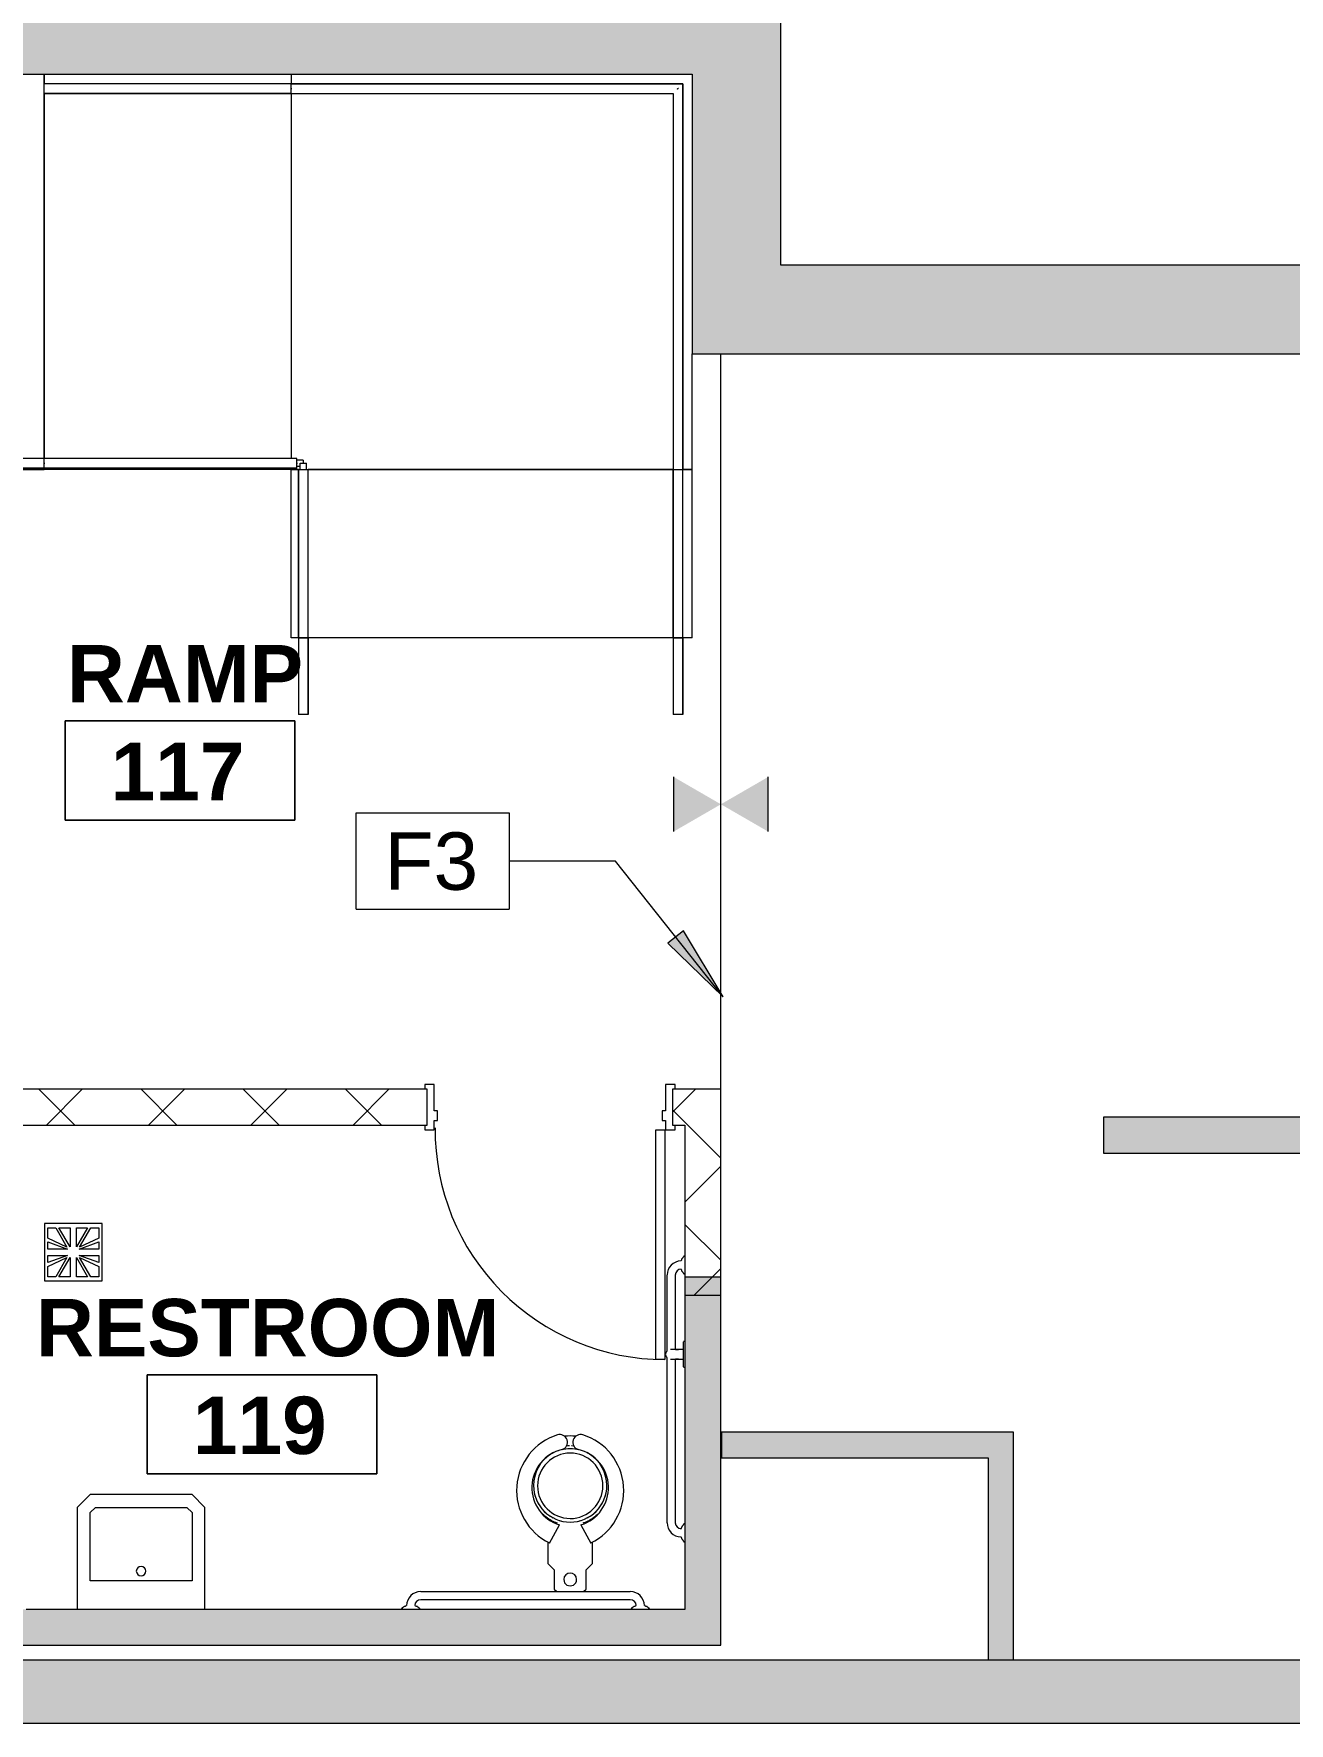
# Model space of a CAD drawing. Header units: inches. Extents: x -1569 to 1282, y -721 to 887.
# Drawn here: x -853.5 to -656.7, y 208.5 to 473.4 of the extents above; entities that cross this region are included whole.
import ezdxf

# ---------------------------------------------------------------- set-up
doc = ezdxf.new("R2010")
doc.units = ezdxf.units.IN
doc.header["$MEASUREMENT"] = 0
for name, color, linetype, lineweight in [('A-ANNO-KEYN', 231, 'Continuous', 9), ('A-ANNO-NOTE', 131, 'Continuous', 9), ('A-AREA-IDEN', 2, 'Continuous', 9), ('A-DETL', 90, 'Continuous', 13), ('A-DOOR', 31, 'Continuous', 13), ('A-FLOR', 192, 'Continuous', 13), ('A-FLOR-HRAL', 11, 'Continuous', 13), ('A-FLOR-LEVL', 51, 'Continuous', 9), ('A-WALL', 113, 'Continuous', 13), ('A-WALL-PATT', 111, 'Continuous', 13), ('I-FURN', 30, 'Continuous', 9), ('P-SANR-FIXT', 6, 'Continuous', 13)]:
    doc.layers.add(name, color=color, linetype=linetype, lineweight=lineweight)
doc.styles.add('Arial', font='arial.ttf', dxfattribs={"height": 9})
doc.styles.add('Swis721 Lt BT_B', font='', dxfattribs={"height": 9})
doc.styles.get('Swis721 Lt BT_B').set_extended_font_data('Swis721 Lt BT', bold=True)
pattern_1 = [(45, (0, 0), (-8.01223, 8.01223), []), (135, (0, 0), (-8.01223, -8.01223), [])]

# ---------------------------------------------------------------- blocks, each defined once
blk = doc.blocks.new('Floor Drain 9L x 9W - Floor Drain 9L x 9W-V7-FIRST FLOOR FINISH')
at = {"layer": 'P-SANR-FIXT', "lineweight": 9}
for p, q in [((4.5, 4.5), (-4.5, 4.5)), ((-4.5, 4.5), (-4.5, -4.5)), ((-4, 2.21), (-4, 3.83)), ((-4, 3.83), (-2.75, 3.83)), ((-2.75, 3.83), (-0.99, 0.8)), ((-0.5, 0.83), (-2.25, 3.83)), ((-2.25, 3.83), (-0.5, 3.83)), ((-0.5, 3.83), (-0.5, 0.83)), ((0.5, 3.83), (2.25, 3.83)), ((2.25, 3.83), (0.5, 0.83)), ((0.5, 0.83), (0.5, 3.83)), ((0.99, 0.8), (2.75, 3.83)), ((2.75, 3.83), (4, 3.83)), ((4, 3.83), (4, 2.21)), ((4.5, -4.5), (4.5, 4.5)), ((-0.99, 0.8), (-4, 2.21)), ((-4, 1.63), (-0.91, 0.5)), ((-4, 0.5), (-4, 1.63)), ((-0.91, 0.5), (-4, 0.5)), ((0.91, 0.5), (4, 1.63)), ((4, 0.5), (0.91, 0.5)), ((4, 2.21), (0.99, 0.8)), ((4, 1.63), (4, 0.5)), ((-4, -1.63), (-4, -0.5)), ((-4, -0.5), (-0.91, -0.5)), ((-0.91, -0.5), (-4, -1.63)), ((-4, -2.21), (-0.99, -0.8)), ((-4, -3.83), (-4, -2.21)), ((-0.99, -0.8), (-2.75, -3.83)), ((-2.25, -3.83), (-0.5, -0.83)), ((-0.5, -0.83), (-0.5, -3.83)), ((0.5, -3.83), (0.5, -0.83)), ((0.5, -0.83), (2.25, -3.83)), ((4, -1.63), (0.91, -0.5)), ((0.91, -0.5), (4, -0.5)), ((2.75, -3.83), (0.99, -0.8)), ((0.99, -0.8), (4, -2.21)), ((4, -0.5), (4, -1.63)), ((4, -2.21), (4, -3.83)), ((-4.5, -4.5), (4.5, -4.5)), ((-2.75, -3.83), (-4, -3.83)), ((-0.5, -3.83), (-2.25, -3.83)), ((2.25, -3.83), (0.5, -3.83)), ((4, -3.83), (2.75, -3.83))]:
    blk.add_line(p, q, dxfattribs=at)
blk = doc.blocks.new('Lavatory - Wall Mounted - 20_x18_ - Public-6857333-FIRST FLOOR FINISH')
at = {"layer": 'P-SANR-FIXT', "lineweight": 9}
for p, q in [((-436.49, -42.99), (-452.49, -42.99)), ((-447.99, -60.99), (-447.99, -44.99)), ((-447.99, -44.99), (-437.31, -44.99)), ((-437.31, -44.99), (-436.49, -45.82)), ((-434.49, -44.99), (-436.49, -42.99)), ((-434.49, -60.99), (-434.49, -44.99)), ((-436.49, -45.82), (-436.49, -60.16)), ((-436.49, -60.16), (-437.31, -60.99)), ((-452.49, -62.99), (-436.49, -62.99)), ((-437.31, -60.99), (-447.99, -60.99)), ((-436.49, -62.99), (-434.49, -60.99))]:
    blk.add_line(p, q, dxfattribs=at)
for start, end in [(90, 270), (90, 270), (270, 90), (270, 90)]:
    blk.add_arc((-446.49, -52.99), 0.75, start, end, dxfattribs=at)
blk = doc.blocks.new('Water Closet - Flush Valve - Floor Mounted - Private - Flushing Greater than 1_6 gpf-V22-FIRST FLOOR FINISH')
at = {"layer": 'P-SANR-FIXT', "lineweight": 9}
for p, q in [((-2.1, -0.6), (-2.5, -1)), ((-2.5, -1), (-2.5, -4)), ((2.5, -1), (2.1, -0.6)), ((2.5, -4), (2.5, -1)), ((-2.5, -4), (-3.5, -5)), ((-3.5, -5), (-3.5, -8.38)), ((3.5, -5), (2.5, -4)), ((3.5, -8.38), (3.5, -5)), ((-1.69, -11.06), (-3.25, -8.22)), ((3.25, -8.22), (1.69, -11.06))]:
    blk.add_line(p, q, dxfattribs=at)
at = {"layer": 'P-SANR-FIXT', "lineweight": 9, "flags": 128}
for points in [[(-4.38, -12.79), (-4.22, -12.64), (-4.03, -12.48), (-3.84, -12.32), (-3.64, -12.17), (-3.43, -12.03), (-3.22, -11.89), (-3.01, -11.77), (-2.78, -11.65), (-2.56, -11.55), (-2.33, -11.45), (-2.09, -11.36), (-2, -11.33)], [(2, -11.33), (2.24, -11.41), (2.47, -11.51), (2.69, -11.61), (2.92, -11.72), (3.14, -11.84), (3.35, -11.97), (3.56, -12.11), (3.76, -12.26), (3.96, -12.41), (4.15, -12.57), (4.33, -12.74), (4.38, -12.8)], [(-0.2, -23.5), (-0.25, -23.5), (-0.5, -23.48), (-0.56, -23.47)], [(0.56, -23.47), (0.35, -23.49), (0.1, -23.5)]]:
    blk.add_lwpolyline(points, dxfattribs=at)
at = {"layer": 'P-SANR-FIXT', "lineweight": 9}
for centre, radius, start, end in [((0, -2.5), 1, 360, 180), ((0, -2.5), 1, 180, 360), ((0.74, -16.45), 9.14, 115.8609, 252.5741), ((-0.74, -16.45), 9.14, 287.4259, 64.1391), ((0.1, -16.91), 6.11, 106.9633, 257.0367), ((0, -17.25), 5.75, 0, 180), ((0, -17.19), 5.13, 90, 270), ((0, -17.25), 5.75, 132.2685, 137.754), ((0, -17.25), 5.75, 118.1189, 123.4335), ((0, -17.25), 5.75, 104.0429, 108.5788), ((0, -17.19), 5.12, 270, 90), ((-0.1, -16.91), 6.11, 282.9633, 73.0367), ((0, -17.25), 5.75, 71.4212, 75.9571), ((0, -17.25), 5.75, 56.5665, 61.8811), ((0, -17.25), 5.75, 42.246, 47.7315), ((0, -17.25), 5.75, 161.4419, 165.9707), ((0, -17.25), 5.75, 146.5915, 151.9011), ((0, -17.25), 5.75, 28.0989, 33.4085), ((0, -17.25), 5.75, 14.0293, 18.5581), ((0, -17.25), 5.75, 180, 238.3584), ((0, -17.25), 5.75, 301.6416, 0), ((0, -17.25), 5.75, 240.6149, 251.1591), ((-1.64, -24.02), 1.21, 252.5741, 72.5741), ((0, -17.25), 5.75, 255.8551, 284.1449), ((1.64, -24.02), 1.21, 107.4259, 287.4259), ((0, -17.25), 5.75, 288.8409, 299.3851), ((0, -17.25), 7.75, 263.5978, 276.4022)]:
    blk.add_arc(centre, radius, start, end, dxfattribs=at)
blk = doc.blocks.new('P-Grab_Bar-42in - 42 INCH-3757786-FIRST FLOOR FINISH')
at = {"layer": 'I-FURN'}
for p, q in [((-752, 280.97), (-752, 281.04)), ((-751.53, 281.73), (-751.39, 281.73)), ((-751.39, 281.73), (-751.39, 278.93)), ((-754.18, 266.83), (-754.18, 278.76)), ((-752.91, 278.76), (-752.91, 267.07)), ((-752, 279.63), (-752, 279.7)), ((-751.39, 278.93), (-751.53, 278.93)), ((-754.18, 239.91), (-754.18, 265.84)), ((-752.91, 265.59), (-752.91, 239.9)), ((-752, 238.97), (-752, 239.04)), ((-751.53, 239.73), (-751.39, 239.73)), ((-751.39, 239.73), (-751.39, 236.93)), ((-752, 237.63), (-752, 237.7)), ((-751.39, 236.93), (-751.53, 236.93))]:
    blk.add_line(p, q, dxfattribs=at)
for centre, radius, start, end in [((-751.97, 278.76), 2.21, 90.8636, 179.8856), ((-751.97, 281.04), 0.0327, 122.2704, 183.2464), ((-752.12, 281.28), 0.259, 302.2704, 359.7352), ((-751.77, 281.3), 0.0983, 122.1818, 187.8257), ((-751.85, 281.48), 0.0998, 286.0161, 349.9895), ((-751.65, 281.46), 0.0975, 119.154, 180.8489), ((-751.72, 281.64), 0.0984, 282.9565, 357.0456), ((-751.53, 281.64), 0.0934, 90, 182.0008), ((-751.96, 278.75), 0.946, 92.3393, 179.6607), ((-751.97, 279.63), 0.0327, 176.7675, 237.7339), ((-752.12, 279.38), 0.259, 0.2661, 57.7339), ((-751.77, 279.37), 0.0983, 172.1794, 237.8206), ((-751.85, 279.19), 0.0998, 10.0117, 73.9883), ((-751.65, 279.21), 0.0975, 179.1532, 240.8468), ((-751.72, 279.02), 0.0984, 2.955, 77.045), ((-751.53, 279.03), 0.0934, 178, 270), ((-751.97, 239.91), 2.21, 180, 269.1445), ((-751.96, 239.91), 0.946, 180.5765, 267.6589), ((-751.97, 239.04), 0.0327, 122.2602, 183.2136), ((-752.12, 239.28), 0.259, 302.2602, 359.7322), ((-751.77, 239.3), 0.0983, 122.176, 187.8138), ((-751.85, 239.48), 0.0998, 286.0057, 349.9867), ((-751.65, 239.46), 0.0975, 119.1521, 180.844), ((-751.72, 239.64), 0.0984, 282.9529, 357.0442), ((-751.53, 239.64), 0.0934, 90, 181.9989), ((-751.97, 237.63), 0.0327, 176.7864, 237.7398), ((-752.12, 237.38), 0.259, 0.2678, 57.7398), ((-751.77, 237.37), 0.0983, 172.1862, 237.824), ((-751.85, 237.19), 0.0998, 10.0133, 73.9943), ((-751.65, 237.21), 0.0975, 179.156, 240.8479), ((-751.72, 237.02), 0.0984, 2.9558, 77.0471), ((-751.53, 237.03), 0.0934, 178.0011, 270)]:
    blk.add_arc(centre, radius, start, end, dxfattribs=at)
blk = doc.blocks.new('P-Grab_Bar-36in - 36 INCH-3759717-FIRST FLOOR FINISH')
at = {"layer": 'I-FURN'}
for p, q in [((-792.82, 229.12), (-759.96, 229.12)), ((-759.96, 227.85), (-792.82, 227.85)), ((-795.79, 226.33), (-795.79, 226.47)), ((-792.99, 226.33), (-795.79, 226.33)), ((-795.09, 226.94), (-795.03, 226.94)), ((-793.75, 226.94), (-793.68, 226.94)), ((-792.99, 226.47), (-792.99, 226.33)), ((-759.79, 226.33), (-759.79, 226.47)), ((-756.99, 226.33), (-759.79, 226.33)), ((-759.09, 226.94), (-759.02, 226.94)), ((-757.75, 226.94), (-757.68, 226.94)), ((-756.99, 226.47), (-756.99, 226.33))]:
    blk.add_line(p, q, dxfattribs=at)
for centre, radius, start, end in [((-792.82, 226.91), 2.21, 90, 179.1445), ((-792.81, 226.9), 0.946, 90.5765, 177.6589), ((-759.96, 226.91), 2.21, 0.8636, 89.8856), ((-759.97, 226.9), 0.946, 2.3393, 89.6607), ((-795.7, 226.47), 0.0934, 88.0011, 180), ((-795.7, 226.66), 0.0984, 272.9558, 347.0471), ((-795.52, 226.59), 0.0975, 89.156, 150.8479), ((-795.53, 226.79), 0.0998, 280.0133, 343.9943), ((-795.35, 226.71), 0.0983, 82.1862, 147.824), ((-795.34, 227.07), 0.259, 270.2678, 327.7398), ((-795.09, 226.91), 0.0327, 86.7864, 147.7398), ((-793.68, 226.91), 0.0327, 32.2602, 93.2136), ((-793.44, 227.07), 0.259, 212.2602, 269.7322), ((-793.42, 226.71), 0.0983, 32.176, 97.8138), ((-793.25, 226.79), 0.0998, 196.0057, 259.9867), ((-793.26, 226.59), 0.0975, 29.1521, 90.844), ((-793.08, 226.66), 0.0984, 192.9529, 267.0442), ((-793.08, 226.47), 0.0934, 0, 91.9989), ((-759.7, 226.47), 0.0934, 88, 180), ((-759.7, 226.66), 0.0984, 272.955, 347.045), ((-759.52, 226.59), 0.0975, 89.1532, 150.8468), ((-759.53, 226.79), 0.0998, 280.0117, 343.9883), ((-759.35, 226.71), 0.0983, 82.1794, 147.8206), ((-759.34, 227.07), 0.259, 270.2661, 327.7339), ((-759.09, 226.91), 0.0327, 86.7675, 147.7339), ((-757.68, 226.91), 0.0327, 32.2704, 93.2464), ((-757.44, 227.07), 0.259, 212.2704, 269.7352), ((-757.42, 226.71), 0.0983, 32.1818, 97.8257), ((-757.25, 226.79), 0.0998, 196.0161, 259.9895), ((-757.26, 226.59), 0.0975, 29.154, 90.8489), ((-757.08, 226.66), 0.0984, 192.9565, 267.0456), ((-757.08, 226.47), 0.0934, 0, 92.0008)]:
    blk.add_arc(centre, radius, start, end, dxfattribs=at)
blk = doc.blocks.new('P-Grab_Bar_18in_Vertical - 18 INCH-3762424-FIRST FLOOR FINISH')
at = {"layer": 'P-SANR-FIXT', "lineweight": 9}
for p, q in [((-2, 0.25), (-2, 0)), ((-2, 0.25), (-2, 0)), ((-1.95, 0.25), (0, 0.25)), ((-1.95, 0.25), (-1.95, 0.25)), ((-0.75, 1), (-0.75, 0.25)), ((-0.75, 1), (-0.75, 0.25)), ((0, 0.25), (1.95, 0.25)), ((0.75, 0.25), (0.75, 1)), ((0.75, 0.25), (0.75, 1)), ((1.95, 0.25), (1.95, 0.25)), ((2, 0), (2, 0.25)), ((2, 0), (2, 0.25)), ((0, 0), (-1.95, 0)), ((1.95, 0), (0, 0))]:
    blk.add_line(p, q, dxfattribs=at)
at = {"layer": 'P-SANR-FIXT', "lineweight": 9, "flags": 128}
for points in [[(-0.52, 2.79), (-0.5, 2.81), (-0.48, 2.83), (-0.45, 2.85), (-0.43, 2.86), (-0.41, 2.88), (-0.38, 2.9), (-0.35, 2.91), (-0.33, 2.93), (-0.3, 2.94), (-0.27, 2.95), (-0.24, 2.96), (-0.22, 2.97), (-0.19, 2.98), (-0.16, 2.98), (-0.13, 2.99), (-0.1, 2.99), (-0.07, 3), (-0.04, 3)], [(0.06, 3), (0.09, 2.99), (0.12, 2.99), (0.15, 2.99), (0.18, 2.98), (0.21, 2.97), (0.24, 2.96), (0.26, 2.95), (0.29, 2.94), (0.32, 2.93), (0.35, 2.92), (0.37, 2.9), (0.4, 2.89), (0.42, 2.87), (0.45, 2.85), (0.47, 2.83), (0.49, 2.81), (0.52, 2.79)], [(-0.75, 2.25), (-0.75, 2.25), (-0.75, 2.25), (-0.75, 2.24), (-0.75, 2.23), (-0.75, 2.23), (-0.75, 2.21), (-0.75, 2.2), (-0.75, 2.19), (-0.75, 2.17), (-0.75, 2.15), (-0.75, 2.13), (-0.75, 2.11), (-0.75, 2.08), (-0.75, 2.06), (-0.75, 2.03), (-0.75, 2), (-0.75, 1.97), (-0.75, 1.94), (-0.75, 1.91), (-0.75, 1.87), (-0.75, 1.83), (-0.75, 1.8), (-0.75, 1.76), (-0.75, 1.72), (-0.75, 1.68), (-0.75, 1.63), (-0.75, 1.59), (-0.75, 1.54), (-0.75, 1.5), (-0.75, 1.45), (-0.75, 1.41), (-0.75, 1.36), (-0.75, 1.31), (-0.75, 1.26), (-0.75, 1.21), (-0.75, 1.16), (-0.75, 1.11), (-0.75, 1.06), (-0.75, 1.01), (-0.75, 1)], [(-0.75, 1), (-0.75, 1.05), (-0.75, 1.1), (-0.75, 1.15), (-0.75, 1.2), (-0.75, 1.25), (-0.75, 1.3), (-0.75, 1.35), (-0.75, 1.39), (-0.75, 1.44), (-0.75, 1.49), (-0.75, 1.51)], [(0.75, 1), (0.75, 1.05), (0.75, 1.1), (0.75, 1.15), (0.75, 1.2), (0.75, 1.25), (0.75, 1.3), (0.75, 1.35), (0.75, 1.39), (0.75, 1.44), (0.75, 1.49), (0.75, 1.53), (0.75, 1.58), (0.75, 1.62), (0.75, 1.66), (0.75, 1.71), (0.75, 1.75), (0.75, 1.79), (0.75, 1.82), (0.75, 1.86), (0.75, 1.9), (0.75, 1.93), (0.75, 1.96), (0.75, 1.99), (0.75, 2.02), (0.75, 2.05), (0.75, 2.08), (0.75, 2.1), (0.75, 2.13), (0.75, 2.15), (0.75, 2.17), (0.75, 2.18), (0.75, 2.2), (0.75, 2.21), (0.75, 2.22), (0.75, 2.23), (0.75, 2.24), (0.75, 2.24), (0.75, 2.25), (0.75, 2.25)], [(0.75, 1.51), (0.75, 1.5), (0.75, 1.45), (0.75, 1.41), (0.75, 1.36), (0.75, 1.31), (0.75, 1.26), (0.75, 1.21), (0.75, 1.16), (0.75, 1.11), (0.75, 1.06), (0.75, 1.01), (0.75, 1)]]:
    blk.add_lwpolyline(points, dxfattribs=at)
blk = doc.blocks.new('Door - Single - Solid Door 36_ x 84_-7146193-FIRST FLOOR FINISH')
at = {"layer": 'A-DOOR'}
for p, q in [((-14.01, 39.65), (-12.63, 39.65)), ((-14.01, 3.65), (-14.01, 39.65)), ((-12.63, 39.65), (-12.63, 3.65)), ((-12.63, 3.65), (-14.01, 3.65))]:
    blk.add_line(p, q, dxfattribs=at)
at = {"layer": 'A-DOOR', "lineweight": 9}
for p, q in [((-15.63, 3.65), (-15.63, 2.9)), ((-14.13, 3.65), (-15.63, 3.65)), ((-14.13, 2.15), (-14.13, 3.65)), ((23.62, 3.65), (22.12, 3.65)), ((22.12, 3.65), (22.12, 2.15)), ((23.62, 2.9), (23.62, 3.65)), ((-13.63, 2.15), (-14.13, 2.15)), ((-14.13, -3.47), (-14.13, 0.65)), ((-14.13, 0.65), (-13.63, 0.65)), ((-13.63, 0.65), (-13.63, 2.15)), ((22.12, 2.15), (21.62, 2.15)), ((21.62, 2.15), (21.62, 0.65)), ((21.62, 0.65), (22.12, 0.65)), ((22.12, 0.65), (22.12, -3.47)), ((-15.63, -2.72), (-15.63, -3.47)), ((-15.63, -3.47), (-14.13, -3.47)), ((22.12, -3.47), (23.62, -3.47)), ((23.62, -3.47), (23.62, -2.72))]:
    blk.add_line(p, q, dxfattribs=at)
blk.add_arc((-14.01, 3.65), 36, 359.5, 90, dxfattribs=at)
blk = doc.blocks.new('Railing - Railing-7221750-FIRST FLOOR FINISH')
at = {"layer": 'A-FLOR-HRAL', "lineweight": 9}
for p, q in [((-811.24, 406.54), (-812.24, 406.54)), ((-811.74, 405.54), (-812.24, 405.54)), ((-811.24, 406.54), (-811.24, 406.05))]:
    blk.add_line(p, q, dxfattribs=at)
blk = doc.blocks.new('Top Rail Type - Top Rail_Internal_-7221764-FIRST FLOOR FINISH')
at = {"layer": 'A-FLOR-HRAL', "lineweight": 9}
for p, q in [((-813.12, 465.54), (-851.87, 465.54)), ((-851.87, 464.04), (-813.12, 464.04))]:
    blk.add_line(p, q, dxfattribs=at)
at = {"layer": 'A-FLOR-HRAL', "lineweight": 9, "flags": 128}
for points in [[(-851.87, 464.69), (-851.87, 464.79), (-851.87, 464.88)], [(-813.12, 464.88), (-813.12, 464.79), (-813.12, 464.69)]]:
    blk.add_lwpolyline(points, dxfattribs=at)
blk = doc.blocks.new('Top Rail Type - Top Rail_Internal_-V48-FIRST FLOOR FINISH')
at = {"layer": 'A-FLOR-HRAL', "lineweight": 9}
for p, q in [((-851.87, 464.04), (-851.87, 465.54)), ((-813.12, 465.54), (-851.87, 465.54)), ((-813.12, 464.04), (-851.87, 464.04)), ((-813.12, 464.04), (-813.12, 465.54))]:
    blk.add_line(p, q, dxfattribs=at)
blk = doc.blocks.new('Top Rail Type - Top Rail_Internal_-7221775-FIRST FLOOR FINISH')
at = {"layer": 'A-FLOR-HRAL', "lineweight": 9}
for p, q in [((-812.24, 406.79), (-851.87, 406.79)), ((-851.87, 405.29), (-812.24, 405.29))]:
    blk.add_line(p, q, dxfattribs=at)
at = {"layer": 'A-FLOR-HRAL', "lineweight": 9, "flags": 128}
blk.add_lwpolyline([(-812.24, 406.13), (-812.24, 406.04), (-812.24, 405.94)], dxfattribs=at)
blk = doc.blocks.new('Top Rail Type - Top Rail_Internal_-V49-FIRST FLOOR FINISH')
at = {"layer": 'A-FLOR-HRAL', "lineweight": 9}
for p, q in [((-812.24, 406.79), (-851.87, 406.79)), ((-812.24, 406.05), (-812.24, 406.79)), ((-812.24, 405.29), (-812.24, 406.04)), ((-812.24, 405.29), (-851.87, 405.29))]:
    blk.add_line(p, q, dxfattribs=at)
blk = doc.blocks.new('Railing - Railing-7222189-FIRST FLOOR FINISH')
at = {"layer": 'A-FLOR-HRAL', "lineweight": 9}
for p, q in [((-811.74, 406.04), (-810.74, 406.04)), ((-811.74, 405.04), (-811.74, 406.04)), ((-810.74, 405.04), (-810.74, 406.04))]:
    blk.add_line(p, q, dxfattribs=at)
blk = doc.blocks.new('Top Rail Type - Top Rail_Internal_-7222203-FIRST FLOOR FINISH')
at = {"layer": 'A-FLOR-HRAL', "lineweight": 9}
for p, q in [((-753.25, 405.04), (-753.25, 378.65)), ((-751.75, 378.65), (-751.75, 405.04))]:
    blk.add_line(p, q, dxfattribs=at)
at = {"layer": 'A-FLOR-HRAL', "lineweight": 9, "flags": 128}
for points in [[(-752.59, 405.04), (-752.5, 405.04), (-752.41, 405.04)], [(-752.41, 378.65), (-752.5, 378.65), (-752.59, 378.65)]]:
    blk.add_lwpolyline(points, dxfattribs=at)
blk = doc.blocks.new('Top Rail Type - Top Rail_Internal_-V50-FIRST FLOOR FINISH')
at = {"layer": 'A-FLOR-HRAL', "lineweight": 9}
for p, q in [((-753.25, 405.04), (-751.75, 405.04)), ((-753.25, 378.65), (-753.25, 405.04)), ((-751.75, 378.65), (-751.75, 405.04)), ((-753.25, 378.65), (-751.75, 378.65))]:
    blk.add_line(p, q, dxfattribs=at)
blk = doc.blocks.new('Top Rail Type - Top Rail_Internal_-7222214-FIRST FLOOR FINISH')
at = {"layer": 'A-FLOR-HRAL', "lineweight": 9}
for p, q in [((-811.99, 405.04), (-811.99, 378.65)), ((-810.49, 378.65), (-810.49, 405.04)), ((-811.24, 378.65), (-811.33, 378.65)), ((-811.15, 378.65), (-811.24, 378.65))]:
    blk.add_line(p, q, dxfattribs=at)
at = {"layer": 'A-FLOR-HRAL', "lineweight": 9, "flags": 128}
blk.add_lwpolyline([(-811.33, 405.04), (-811.24, 405.04), (-811.15, 405.04)], dxfattribs=at)
blk = doc.blocks.new('Top Rail Type - Top Rail_Internal_-V51-FIRST FLOOR FINISH')
at = {"layer": 'A-FLOR-HRAL', "lineweight": 9}
for p, q in [((-811.99, 405.04), (-810.49, 405.04)), ((-811.99, 378.65), (-811.99, 405.04)), ((-810.49, 378.65), (-810.49, 405.04)), ((-811.99, 378.65), (-811.24, 378.65)), ((-811.24, 378.65), (-810.49, 378.65))]:
    blk.add_line(p, q, dxfattribs=at)
blk = doc.blocks.new('Top Rail Type - Top Rail_Internal_-7222801-FIRST FLOOR FINISH')
at = {"layer": 'A-FLOR-HRAL', "lineweight": 9}
for p, q in [((-751.74, 465.54), (-813.12, 465.54)), ((-813.12, 464.04), (-753.24, 464.04)), ((-753.24, 464.04), (-753.24, 405.04)), ((-751.74, 405.04), (-751.74, 465.54))]:
    blk.add_line(p, q, dxfattribs=at)
blk.add_open_spline([(-752.58, 464.69), (-752.57, 464.71), (-752.54, 464.74), (-752.49, 464.79), (-752.44, 464.83), (-752.41, 464.86), (-752.4, 464.88)], degree=3, knots=[0.46086968, 0.46086968, 0.46086968, 0.46086968, 0.47916667, 0.5, 0.52083333, 0.53913032, 0.53913032, 0.53913032, 0.53913032], dxfattribs=at)
blk = doc.blocks.new('Top Rail Type - Top Rail_Internal_-V52-FIRST FLOOR FINISH')
at = {"layer": 'A-FLOR-HRAL', "lineweight": 9}
for p, q in [((-813.12, 465.54), (-751.74, 465.54)), ((-813.12, 464.04), (-753.24, 464.04)), ((-753.24, 464.04), (-753.24, 405.04)), ((-751.74, 465.54), (-751.74, 405.04))]:
    blk.add_line(p, q, dxfattribs=at)
blk = doc.blocks.new('Top Rail Type - Top Rail_Internal_-7226036-FIRST FLOOR FINISH')
at = {"layer": 'A-FLOR-HRAL', "lineweight": 9}
for p, q in [((-851.87, 406.79), (-913.87, 406.79)), ((-851.87, 406.13), (-851.87, 405.94)), ((-913.87, 405.29), (-851.87, 405.29))]:
    blk.add_line(p, q, dxfattribs=at)
blk = doc.blocks.new('Top Rail Type - Top Rail_Internal_-V56-FIRST FLOOR FINISH')
at = {"layer": 'A-FLOR-HRAL', "lineweight": 9}
for p, q in [((-851.87, 406.79), (-913.87, 406.79)), ((-851.87, 406.05), (-851.87, 406.79)), ((-851.87, 405.29), (-851.87, 406.04)), ((-851.87, 405.29), (-913.87, 405.29))]:
    blk.add_line(p, q, dxfattribs=at)
blk = doc.blocks.new('Top Rail Type - Top Rail_Internal_-7226531-FIRST FLOOR FINISH')
at = {"layer": 'A-FLOR-HRAL', "lineweight": 9}
for p, q in [((-753.25, 378.65), (-753.25, 366.65)), ((-752.59, 378.65), (-752.41, 378.65)), ((-751.75, 366.65), (-751.75, 378.65)), ((-752.41, 366.65), (-752.59, 366.65))]:
    blk.add_line(p, q, dxfattribs=at)
blk = doc.blocks.new('Top Rail Type - Top Rail_Internal_-V57-FIRST FLOOR FINISH')
at = {"layer": 'A-FLOR-HRAL', "lineweight": 9}
for p, q in [((-751.75, 378.65), (-753.25, 378.65)), ((-753.25, 378.65), (-753.25, 366.65)), ((-751.75, 378.65), (-751.75, 366.65)), ((-751.75, 366.65), (-753.25, 366.65))]:
    blk.add_line(p, q, dxfattribs=at)
blk = doc.blocks.new('Top Rail Type - Top Rail_Internal_-7226570-FIRST FLOOR FINISH')
at = {"layer": 'A-FLOR-HRAL', "lineweight": 9}
for p, q in [((-811.99, 378.65), (-811.99, 366.65)), ((-811.33, 378.65), (-811.24, 378.65)), ((-811.24, 378.65), (-811.15, 378.65)), ((-810.49, 366.65), (-810.49, 378.65)), ((-811.15, 366.65), (-811.33, 366.65))]:
    blk.add_line(p, q, dxfattribs=at)
blk = doc.blocks.new('Top Rail Type - Top Rail_Internal_-V58-FIRST FLOOR FINISH')
at = {"layer": 'A-FLOR-HRAL', "lineweight": 9}
for p, q in [((-811.24, 378.65), (-811.99, 378.65)), ((-811.99, 378.65), (-811.99, 366.65)), ((-810.49, 378.65), (-811.24, 378.65)), ((-810.49, 378.65), (-810.49, 366.65)), ((-810.49, 366.65), (-811.99, 366.65))]:
    blk.add_line(p, q, dxfattribs=at)
blk = doc.blocks.new('Room Tag - Room Name and Number-3379422-FIRST FLOOR FINISH')
at = {"layer": 'A-AREA-IDEN'}
for p, q in [((-0.1881, -0.1636), (-0.1881, -0.0018)), ((-0.1881, -0.0018), (0.1869, -0.0018)), ((0.1869, -0.0018), (-0.1881, -0.0018)), ((-0.1881, -0.0018), (-0.1881, -0.1636)), ((0.1869, -0.0018), (0.1869, -0.1636)), ((0.1869, -0.1636), (0.1869, -0.0018)), ((0.1869, -0.1636), (-0.1881, -0.1636)), ((-0.1881, -0.1636), (0.1869, -0.1636))]:
    blk.add_line(p, q, dxfattribs=at)
blk = doc.blocks.new('Finish Transition symbol - Finish Transition symbol-3518232-FIRST FLOOR FINISH')
at = {"layer": 'A-ANNO-NOTE'}
for points in [[(0.0447, 0.0773), (0, 0), (-0.0447, 0.0773)], [(0.0447, -0.0773), (-0.0447, -0.0773), (0, 0)]]:
    blk.add_hatch(color=256, dxfattribs=at).paths.add_polyline_path(points, flags=0)
for p, q in [((0.0447, 0.0773), (-0.0447, 0.0773)), ((-0.0447, -0.0773), (0.0447, -0.0773))]:
    blk.add_line(p, q, dxfattribs=at)
blk = doc.blocks.new('Keynote Tag - Keynote Number - Boxed-135510-FIRST FLOOR FINISH')
at = {"layer": 'A-ANNO-KEYN'}
for p, q in [((-0.125, -0.0792), (-0.125, 0.0781)), ((-0.125, 0.0781), (0.125, 0.0781)), ((0.125, 0.0781), (0.125, -0.0792)), ((-0.125, -0.0792), (0.125, -0.0792))]:
    blk.add_line(p, q, dxfattribs=at)

msp = doc.modelspace()

# ---------------------------------------------------------------- hatches: boundary and pattern name
at = {"layer": 'A-ANNO-KEYN'}
msp.add_hatch(color=256, dxfattribs=at).paths.add_polyline_path([(-745.4, 322.38), (-751.63, 332.75), (-754.1, 330.79)], flags=0)
at = {"layer": 'A-WALL-PATT', "lineweight": 9}
h = msp.add_hatch(color=7, dxfattribs=at)
h.paths.add_polyline_path([(-1012.87, 467.04), (-903.05, 467.04), (-903.05, 480.91), (-1021.45, 480.91), (-1021.45, 467.04)], flags=0)
h.paths.add_polyline_path([(-864.18, 467.04), (-736.37, 467.04), (-736.37, 480.91), (-864.55, 480.91), (-864.55, 467.04)], flags=0)
for points in [[(-750.24, 423.21), (-736.37, 423.21), (-736.37, 467.04), (-750.24, 467.04), (-750.24, 425.3)], [(-736.37, 423.21), (-221.2, 423.21), (-221.2, 437.09), (-736.37, 437.09), (-736.37, 425.3)], [(-324.03, 297.89), (-324.03, 303.52), (-685.76, 303.52), (-685.76, 297.89), (-327.24, 297.89)], [(-751.39, 226.33), (-745.76, 226.33), (-745.76, 278.43), (-751.39, 278.43), (-751.39, 232.76)], [(-703.87, 250.1), (-699.87, 250.1), (-699.87, 254.1), (-745.68, 254.1), (-745.68, 250.1), (-738.62, 250.1)], [(-699.87, 218.36), (-699.87, 250.1), (-703.87, 250.1), (-703.87, 218.36)], [(-761.47, 220.71), (-745.76, 220.71), (-745.76, 226.33), (-860.29, 226.33), (-860.29, 220.71), (-784.33, 220.71)]]:
    msp.add_hatch(color=7, dxfattribs=at).paths.add_polyline_path(points, flags=0)
h = msp.add_hatch(dxfattribs=at)
h.set_pattern_fill('FP_9', color=256, style=0, pattern_type=2)
h.set_pattern_definition(pattern_1)
h.paths.add_polyline_path([(-791.83, 302.25), (-791.83, 307.88), (-913.87, 307.88), (-913.87, 302.25), (-830.04, 302.25)], flags=0)
h.paths.add_polyline_path([(-751.39, 302.25), (-751.39, 307.88), (-753.33, 307.88), (-753.33, 302.25)], flags=0)
h = msp.add_hatch(dxfattribs=at)
h.set_pattern_fill('FP_9', color=256, style=0, pattern_type=2)
h.set_pattern_definition(pattern_1)
h.paths.add_polyline_path([(-745.76, 275.62), (-745.76, 307.88), (-751.39, 307.88), (-751.39, 275.62), (-746.05, 275.62)], flags=0)
h = msp.add_hatch(color=7, dxfattribs=at)
h.paths.add_polyline_path([(-229.06, 208.48), (-225.69, 208.48), (-225.69, 218.36), (-284.81, 218.36), (-284.81, 208.48), (-234.56, 208.48)], flags=0)
h.paths.add_polyline_path([(-327.24, 208.48), (-323.31, 208.48), (-323.31, 218.36), (-1021.45, 218.36), (-1021.45, 208.48), (-510.07, 208.48)], flags=0)

# ---------------------------------------------------------------- linework, layer by layer
at = {"layer": 'A-ANNO-KEYN'}
for p, q in [((-762.31, 343.65), (-778.96, 343.65)), ((-745.4, 322.38), (-762.31, 343.65)), ((-751.63, 332.75), (-754.1, 330.79)), ((-745.4, 322.38), (-751.63, 332.75)), ((-754.1, 330.79), (-745.4, 322.38))]:
    msp.add_line(p, q, dxfattribs=at)
at = {"layer": 'A-DETL', "lineweight": 9}
msp.add_line((-745.76, 307.88), (-745.76, 423.21), dxfattribs=at)
at = {"layer": 'A-FLOR'}
for p, q in [((-851.87, 465.54), (-851.87, 467.04)), ((-851.87, 406.79), (-851.87, 464.04)), ((-750.24, 405.04), (-750.24, 423.21)), ((-913.87, 405.04), (-851.87, 405.04)), ((-851.87, 405.04), (-851.87, 405.29)), ((-813.12, 405.04), (-811.99, 405.04)), ((-810.49, 405.04), (-753.25, 405.04)), ((-751.74, 405.04), (-750.24, 405.04))]:
    msp.add_line(p, q, dxfattribs=at)
at = {"layer": 'A-FLOR-LEVL'}
for p, q in [((-851.87, 467.04), (-851.87, 465.54)), ((-813.12, 467.04), (-813.12, 465.54)), ((-851.87, 464.04), (-851.87, 406.79)), ((-813.12, 464.04), (-813.12, 406.79)), ((-851.87, 405.29), (-851.87, 405.04)), ((-813.12, 405.04), (-851.87, 405.04)), ((-813.12, 405.29), (-813.12, 405.04)), ((-811.99, 405.04), (-813.12, 405.04)), ((-813.12, 378.65), (-813.12, 405.04)), ((-753.25, 405.04), (-810.49, 405.04)), ((-750.25, 405.04), (-751.74, 405.04)), ((-750.25, 378.65), (-750.25, 405.04)), ((-811.99, 378.65), (-813.12, 378.65)), ((-753.25, 378.65), (-810.49, 378.65)), ((-750.25, 378.65), (-751.75, 378.65))]:
    msp.add_line(p, q, dxfattribs=at)
at = {"layer": 'A-WALL', "color": 8, "lineweight": 20}
for p, q in [((-736.37, 437.09), (-736.37, 480.91)), ((-864.18, 467.04), (-750.24, 467.04)), ((-750.24, 467.04), (-750.24, 423.21)), ((-221.2, 437.09), (-736.37, 437.09)), ((-750.24, 423.21), (-221.2, 423.21)), ((-324.03, 303.52), (-685.76, 303.52)), ((-685.76, 303.52), (-685.76, 297.89)), ((-685.76, 297.89), (-324.03, 297.89)), ((-745.76, 278.43), (-751.39, 278.43)), ((-751.39, 278.43), (-751.39, 268.28)), ((-745.76, 220.71), (-745.76, 278.43)), ((-751.39, 264.38), (-751.39, 239.73)), ((-699.87, 254.1), (-745.68, 254.1)), ((-745.68, 254.1), (-745.68, 250.1)), ((-699.87, 218.36), (-699.87, 254.1)), ((-745.68, 250.1), (-703.87, 250.1)), ((-703.87, 250.1), (-703.87, 218.36)), ((-751.39, 236.93), (-751.39, 226.33)), ((-795.79, 226.33), (-854.67, 226.33)), ((-759.79, 226.33), (-792.99, 226.33)), ((-751.39, 226.33), (-756.99, 226.33)), ((-860.29, 220.71), (-745.76, 220.71)), ((-703.87, 218.36), (-913.87, 218.36)), ((-323.31, 218.36), (-699.87, 218.36)), ((-1021.45, 208.48), (-323.31, 208.48))]:
    msp.add_line(p, q, dxfattribs=at)
at = {"layer": 'A-WALL'}
for p, q in [((-791.83, 307.88), (-913.87, 307.88)), ((-791.83, 302.25), (-791.83, 307.88)), ((-745.76, 307.88), (-753.33, 307.88)), ((-753.33, 307.88), (-753.33, 302.25)), ((-745.76, 278.43), (-745.76, 307.88)), ((-913.87, 302.25), (-791.83, 302.25)), ((-753.33, 302.25), (-751.39, 302.25)), ((-751.39, 302.25), (-751.39, 281.73)), ((-751.39, 278.93), (-751.39, 278.43)), ((-751.39, 275.62), (-745.76, 275.62))]:
    msp.add_line(p, q, dxfattribs=at)
at = {"layer": 'A-WALL', "color": 55}
msp.add_line((-699.87, 218.36), (-703.87, 218.36), dxfattribs=at)

# ---------------------------------------------------------------- block references
at = {"layer": 'A-ANNO-KEYN', "xscale": 95.99999999999994, "yscale": 95.99999999999994, "zscale": 95.99999999999994}
msp.add_blockref('Keynote Tag - Keynote Number - Boxed-135510-FIRST FLOOR FINISH', (-790.96, 343.71), dxfattribs=at)
at = {"layer": 'A-ANNO-NOTE', "xscale": 96.00000000000003, "yscale": 96.00000000000003, "zscale": 96.00000000000003, "rotation": 89.99999999999991}
msp.add_blockref('Finish Transition symbol - Finish Transition symbol-3518232-FIRST FLOOR FINISH', (-745.76, 352.57), dxfattribs=at)
at = {"layer": 'A-AREA-IDEN', "xscale": 95.99999999999994, "yscale": 95.99999999999994, "zscale": 95.99999999999994}
for p in [(-830.52, 365.81), (-817.65, 263.3)]:
    msp.add_blockref('Room Tag - Room Name and Number-3379422-FIRST FLOOR FINISH', p, dxfattribs=at)
at = {"layer": 'A-DOOR', "rotation": 180}
msp.add_blockref('Door - Single - Solid Door 36_ x 84_-7146193-FIRST FLOOR FINISH', (-768.58, 305.16), dxfattribs=at)
at = {"layer": 'A-FLOR-HRAL', "lineweight": 9}
for name in ['Top Rail Type - Top Rail_Internal_-7221764-FIRST FLOOR FINISH', 'Top Rail Type - Top Rail_Internal_-V48-FIRST FLOOR FINISH', 'Top Rail Type - Top Rail_Internal_-7222801-FIRST FLOOR FINISH', 'Top Rail Type - Top Rail_Internal_-V52-FIRST FLOOR FINISH', 'Top Rail Type - Top Rail_Internal_-7226036-FIRST FLOOR FINISH', 'Top Rail Type - Top Rail_Internal_-V56-FIRST FLOOR FINISH', 'Top Rail Type - Top Rail_Internal_-7221775-FIRST FLOOR FINISH', 'Top Rail Type - Top Rail_Internal_-V49-FIRST FLOOR FINISH', 'Railing - Railing-7221750-FIRST FLOOR FINISH', 'Railing - Railing-7222189-FIRST FLOOR FINISH', 'Top Rail Type - Top Rail_Internal_-7222214-FIRST FLOOR FINISH', 'Top Rail Type - Top Rail_Internal_-V51-FIRST FLOOR FINISH', 'Top Rail Type - Top Rail_Internal_-7222203-FIRST FLOOR FINISH', 'Top Rail Type - Top Rail_Internal_-V50-FIRST FLOOR FINISH', 'Top Rail Type - Top Rail_Internal_-7226570-FIRST FLOOR FINISH', 'Top Rail Type - Top Rail_Internal_-V58-FIRST FLOOR FINISH', 'Top Rail Type - Top Rail_Internal_-7226531-FIRST FLOOR FINISH', 'Top Rail Type - Top Rail_Internal_-V57-FIRST FLOOR FINISH']:
    msp.add_blockref(name, (0, 0), dxfattribs=at)
at = {"layer": 'P-SANR-FIXT', "lineweight": 9}
for name, p in [('Floor Drain 9L x 9W - Floor Drain 9L x 9W-V7-FIRST FLOOR FINISH', (-847.29, 282.33)), ('P-Grab_Bar-42in - 42 INCH-3757786-FIRST FLOOR FINISH', (0, 0)), ('P-Grab_Bar-36in - 36 INCH-3759717-FIRST FLOOR FINISH', (0, 0))]:
    msp.add_blockref(name, p, dxfattribs=at)
for name, p, rotation in [('P-Grab_Bar_18in_Vertical - 18 INCH-3762424-FIRST FLOOR FINISH', (-751.39, 266.33), 89.99999999999984), ('Water Closet - Flush Valve - Floor Mounted - Private - Flushing Greater than 1_6 gpf-V22-FIRST FLOOR FINISH', (-769.39, 228.52), 180), ('Lavatory - Wall Mounted - 20_x18_ - Public-6857333-FIRST FLOOR FINISH', (-889.65, 678.82), 89.99999999999991)]:
    msp.add_blockref(name, p, dxfattribs=dict(at, rotation=rotation))

# ---------------------------------------------------------------- texts
at = {"layer": 'A-ANNO-KEYN', "insert": (-798.49, 348.16), "char_height": 9, "width": 17.877, "attachment_point": 1, "style": 'Arial'}
msp.add_mtext('F3', dxfattribs=at)
at = {"layer": 'A-AREA-IDEN', "char_height": 9, "attachment_point": 1, "style": 'Swis721 Lt BT_B'}
for s, insert, width in [('RAMP', (-848.28, 377.53), 42.723), ('117', (-841.42, 362.21), 25.452), ('RESTROOM', (-853.14, 275.01), 85.749), ('119', (-828.54, 259.69), 25.452)]:
    msp.add_mtext(s, dxfattribs=dict(at, insert=insert, width=width))

doc.saveas('drawing.dxf')
